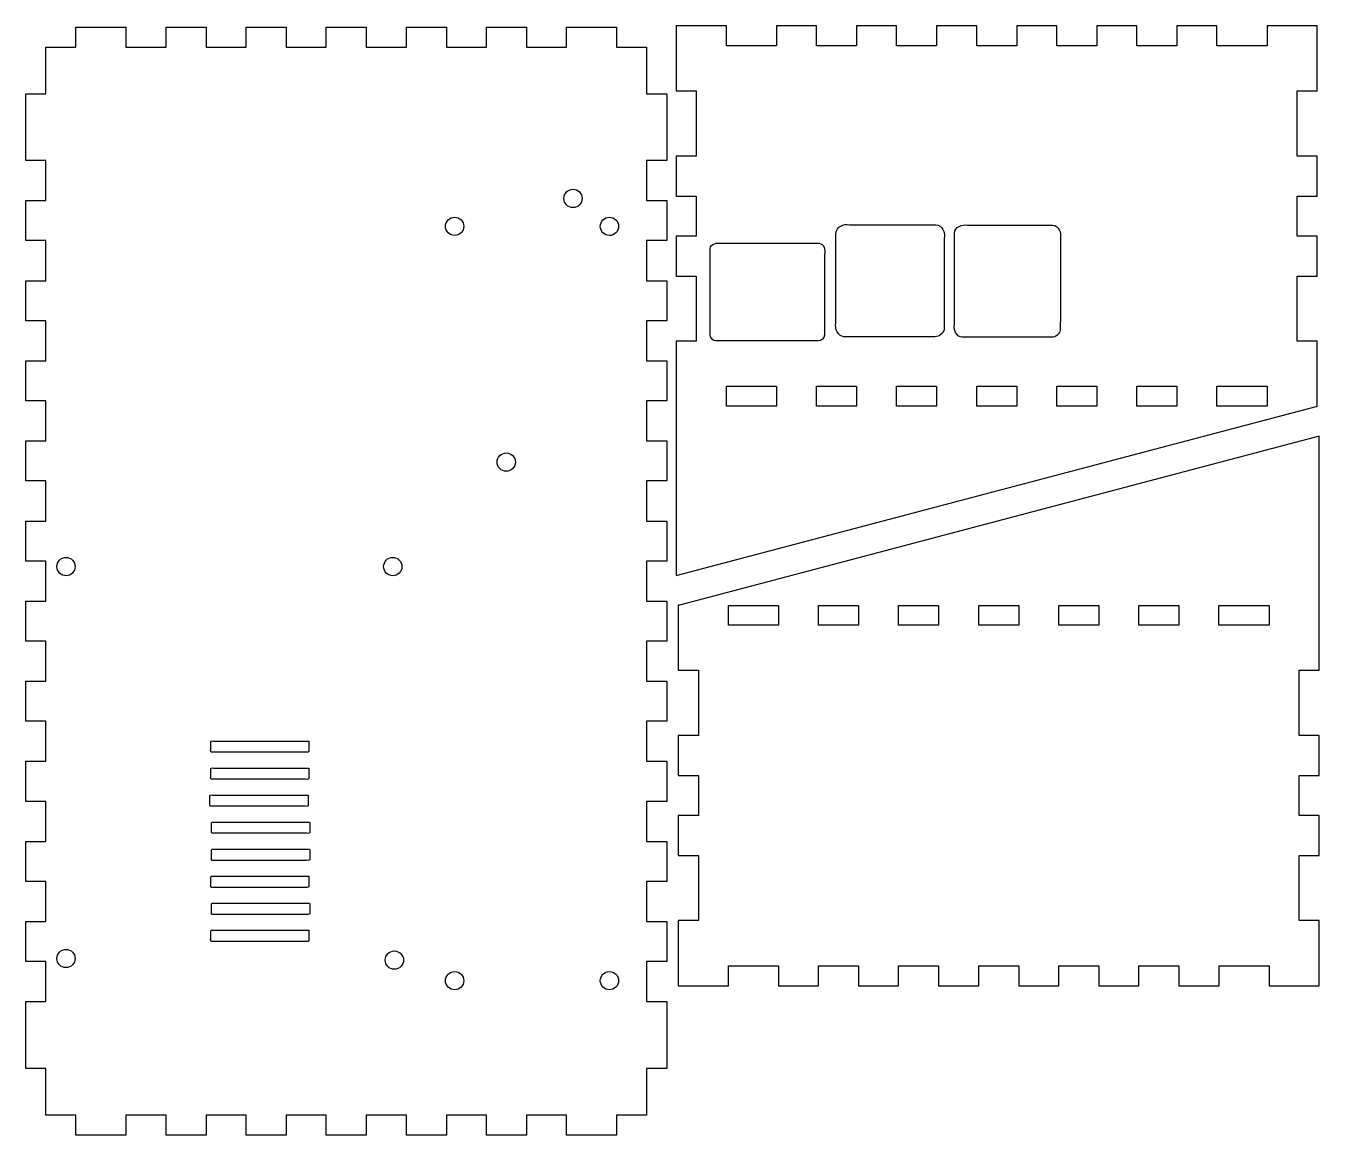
# Model space of a CAD drawing. Extents: x 0 to 384, y 10 to 166.
# Drawn here: x 202.2 to 383.9, y 10.4 to 166.2 of the extents above; entities that cross this region are included whole.
import ezdxf

# ---------------------------------------------------------------- set-up
doc = ezdxf.new("R2010")
doc.units = 0
doc.layers.add('Imprimir', color=7, linetype='CONTINUOUS')

msp = doc.modelspace()

# ---------------------------------------------------------------- linework, layer by layer
at = {"layer": 'Imprimir', "color": 5}
for points in [[(261.305471, 10.439624), (255.680456, 10.439624), (255.680456, 13.252126), (250.055467, 13.252126), (250.055467, 10.439624), (244.430452, 10.439624), (244.430452, 13.252126), (238.805437, 13.252126), (238.805437, 10.439624), (233.180448, 10.439624), (233.180448, 13.252126), (227.555433, 13.252126), (227.555433, 10.439624), (221.930444, 10.439624), (221.930444, 13.252126), (216.305403, 13.252126), (216.305403, 10.439624), (209.274153, 10.439624), (209.274153, 13.252126), (205.055399, 13.252126), (205.055399, 19.814631), (202.242878, 19.814631), (202.242878, 29.189639), (205.055399, 29.189639), (205.055399, 34.814644), (202.242878, 34.814644), (202.242878, 40.439648), (205.055399, 40.439648), (205.055399, 46.064653), (202.242878, 46.064653), (202.242878, 51.689657), (205.055399, 51.689657), (205.055399, 57.314662), (202.242878, 57.314662), (202.242878, 62.939667), (205.055399, 62.939667), (205.055399, 68.564671), (202.242878, 68.564671), (202.242878, 74.189676), (205.055399, 74.189676), (205.055399, 79.814681), (202.242878, 79.814681), (202.242878, 85.439685), (205.055399, 85.439685), (205.055399, 91.06469), (202.242878, 91.06469), (202.242878, 96.689694), (205.055399, 96.689694), (205.055399, 102.314699), (202.242878, 102.314699), (202.242878, 107.939704), (205.055399, 107.939704), (205.055399, 113.564708), (202.242878, 113.564708), (202.242878, 119.189713), (205.055399, 119.189713), (205.055399, 124.814718), (202.242878, 124.814718), (202.242878, 130.439722), (205.055399, 130.439722), (205.055399, 136.064727), (202.242878, 136.064727), (202.242878, 141.689735), (205.055399, 141.689735), (205.055399, 147.314739), (202.242878, 147.314739), (202.242878, 156.689747), (205.055399, 156.689747), (205.055399, 163.252252), (209.274153, 163.252252), (209.274153, 166.064755), (216.305403, 166.064755), (216.305403, 163.252252), (221.930444, 163.252252), (221.930444, 166.064755), (227.555433, 166.064755), (227.555433, 163.252252), (233.180448, 163.252252), (233.180448, 166.064755), (238.805437, 166.064755), (238.805437, 163.252252), (244.430452, 163.252252), (244.430452, 166.064755), (250.055467, 166.064755), (250.055467, 163.252252), (255.680456, 163.252252), (255.680456, 166.064755), (261.305471, 166.064755), (261.305471, 163.252252), (266.930479, 163.252252), (266.930479, 166.064755), (272.555494, 166.064755), (272.555494, 163.252252), (278.180509, 163.252252), (278.180509, 166.064755), (285.211758, 166.064755), (285.211758, 163.252252), (289.430513, 163.252252), (289.430513, 156.689747), (292.243007, 156.689747), (292.243007, 147.314739), (289.430513, 147.314739), (289.430513, 141.689735), (292.243007, 141.689735), (292.243007, 136.064727), (289.430513, 136.064727), (289.430513, 130.439722), (292.243007, 130.439722), (292.243007, 124.814718), (289.430513, 124.814718), (289.430513, 119.189713), (292.243007, 119.189713), (292.243007, 113.564708), (289.430513, 113.564708), (289.430513, 107.939704), (292.243007, 107.939704), (292.243007, 102.314699), (289.430513, 102.314699), (289.430513, 96.689694), (292.243007, 96.689694), (292.243007, 91.06469), (289.430513, 91.06469), (289.430513, 85.439685), (292.243007, 85.439685), (292.243007, 79.814681), (289.430513, 79.814681), (289.430513, 74.189676), (292.243007, 74.189676), (292.243007, 68.564671), (289.430513, 68.564671), (289.430513, 62.939667), (292.243007, 62.939667), (292.243007, 57.314662), (289.430513, 57.314662), (289.430513, 51.689657), (292.243007, 51.689657), (292.243007, 46.064653), (289.430513, 46.064653), (289.430513, 40.439648), (292.243007, 40.439648), (292.243007, 34.814644), (289.430513, 34.814644), (289.430513, 29.189639), (292.243007, 29.189639), (292.243007, 19.814631), (289.430513, 19.814631), (289.430513, 13.252126), (285.211758, 13.252126), (285.211758, 10.439624), (278.180509, 10.439624), (278.180509, 13.252126), (272.555494, 13.252126), (272.555494, 10.439624), (266.930479, 10.439624), (266.930479, 13.252126), (261.305471, 13.252126)], [(293.594076, 166.232284), (293.594076, 157.091747), (296.406808, 157.091747), (296.406808, 147.951212), (293.594076, 147.951212), (293.594076, 142.325711), (296.406808, 142.325711), (296.406808, 136.700732), (293.594076, 136.700732), (293.594076, 131.075754), (296.406808, 131.075754), (296.406808, 121.935217), (293.594076, 121.935217), (293.594076, 112.815871), (293.594076, 112.794678), (293.594076, 89.049337), (383.440861, 112.794678), (383.593314, 112.794678), (383.593314, 121.935212), (380.780555, 121.935212), (380.780555, 131.075749), (383.593314, 131.075749), (383.593314, 136.700727), (380.780555, 136.700727), (380.780555, 142.325705), (383.593314, 142.325705), (383.593314, 147.951207), (380.780555, 147.951207), (380.780555, 157.091742), (383.593314, 157.091742), (383.593314, 166.232279), (376.561668, 166.232279), (376.561668, 163.419528), (369.530577, 163.419528), (369.530577, 166.232279), (363.905588, 166.232279), (363.905588, 163.419528), (358.2806, 163.419528), (358.2806, 166.232279), (352.655637, 166.232279), (352.655637, 163.419528), (347.030649, 163.419528), (347.030649, 166.232279), (341.405633, 166.232279), (341.405633, 163.419528), (335.780671, 163.419528), (335.780671, 166.232279), (330.155682, 166.232279), (330.155682, 163.419528), (324.53072, 163.419528), (324.53072, 166.232279), (318.905731, 166.232279), (318.905731, 163.419528), (313.280716, 163.419528), (313.280716, 166.232279), (307.655754, 166.232279), (307.655754, 163.419528), (300.624134, 163.419528), (300.624134, 166.232279), (293.593044, 166.232279)], [(279.08332, 140.710574)], [(262.453723, 136.787336)], [(284.204754, 136.787336)], [(313.559058, 121.999995)], [(329.922214, 122.571263)], [(346.295345, 122.507593)], [(300.625166, 115.607435), (307.656786, 115.607435), (307.656786, 112.815871), (300.625166, 112.815871)], [(313.281748, 115.607435), (318.906763, 115.607435), (318.906763, 112.815871), (313.281748, 112.815871)], [(324.531752, 115.607435), (330.156714, 115.607435), (330.156714, 112.815871), (324.531752, 112.815871)], [(335.781703, 115.607435), (341.406665, 115.607435), (341.406665, 112.815871), (335.781703, 112.815871)], [(347.03168, 115.607435), (352.656669, 115.607435), (352.656669, 112.815871), (347.03168, 112.815871)], [(358.281631, 115.607435), (363.90662, 115.607435), (363.90662, 112.815871), (358.281631, 112.815871)], [(369.531609, 115.607435), (376.562699, 115.607435), (376.562699, 112.815871), (369.531609, 112.815871)], [(383.875465, 31.427072), (383.875465, 40.567614), (381.062733, 40.567614), (381.062733, 49.708129), (383.875465, 49.708129), (383.875465, 55.333626), (381.062733, 55.333626), (381.062733, 60.95862), (383.875465, 60.95862), (383.875465, 66.583614), (381.062733, 66.583614), (381.062733, 75.724153), (383.875465, 75.724153), (383.875465, 84.843478), (383.875465, 84.864645), (383.875465, 108.609989), (294.02868, 84.864645), (293.876227, 84.864645), (293.876227, 75.724127), (296.688986, 75.724127), (296.688986, 66.583588), (293.876227, 66.583588), (293.876227, 60.958594), (296.688986, 60.958594), (296.688986, 55.3336), (293.876227, 55.3336), (293.876227, 49.708103), (296.688986, 49.708103), (296.688986, 40.567587), (293.876227, 40.567587), (293.876227, 31.427046), (300.907847, 31.427046), (300.907847, 34.239781), (307.938937, 34.239781), (307.938937, 31.427046), (313.563926, 31.427046), (313.563926, 34.239781), (319.188941, 34.239781), (319.188941, 31.427046), (324.813904, 31.427046), (324.813904, 34.239781), (330.438892, 34.239781), (330.438892, 31.427046), (336.063881, 31.427046), (336.063881, 34.239781), (341.688843, 34.239781), (341.688843, 31.427046), (347.313859, 31.427046), (347.313859, 34.239781), (352.938821, 34.239781), (352.938821, 31.427046), (358.56381, 31.427046), (358.56381, 34.239781), (364.188798, 34.239781), (364.188798, 31.427046), (369.813761, 31.427046), (369.813761, 34.239781), (376.84538, 34.239781), (376.84538, 31.427046), (383.876497, 31.427046)], [(269.708312, 103.679293)], [(207.879058, 89.009732)], [(253.773101, 89.009732)], [(307.937905, 82.051934), (300.906815, 82.051934), (300.906815, 84.843478), (307.937905, 84.843478)], [(319.187909, 82.051934), (313.562894, 82.051934), (313.562894, 84.843478), (319.187909, 84.843478)], [(330.43786, 82.051934), (324.812872, 82.051934), (324.812872, 84.843478), (330.43786, 84.843478)], [(341.687811, 82.051934), (336.062849, 82.051934), (336.062849, 84.843478), (341.687811, 84.843478)], [(352.937789, 82.051934), (347.312827, 82.051934), (347.312827, 84.843478), (352.937789, 84.843478)], [(364.187766, 82.051934), (358.562778, 82.051934), (358.562778, 84.843478), (364.187766, 84.843478)], [(376.844348, 82.051934), (369.812729, 82.051934), (369.812729, 84.843478), (376.844348, 84.843478)], [(207.879058, 33.962585)], [(253.999188, 33.736517)], [(262.45375, 30.850048)], [(284.204754, 30.850048)]]:
    msp.add_lwpolyline(points, close=True, dxfattribs=at)
for points in [[(241.903284, 65.793992), (241.964088, 65.768883), (241.989197, 65.708089), (241.989195, 65.708097)], [(241.903284, 61.999311), (241.964088, 61.974202), (241.989197, 61.913409), (241.989195, 61.913414)], [(241.790254, 58.20462), (241.851034, 58.179511), (241.876143, 58.11872), (241.876138, 58.118726)], [(242.016341, 54.409937), (242.077124, 54.384828), (242.102233, 54.324037), (242.102233, 54.324037), (242.102225, 54.324045)], [(242.016341, 50.615248), (242.077124, 50.590139), (242.102233, 50.529348), (242.102233, 50.529348), (242.102225, 50.529354)], [(241.903284, 46.820559), (241.964088, 46.795451), (241.989197, 46.73466), (241.989195, 46.734665)], [(242.016341, 43.025871), (242.077124, 43.000762), (242.102233, 42.939969), (242.102233, 42.939969), (242.102225, 42.939974)], [(241.903284, 39.231166), (241.964088, 39.206058), (241.989197, 39.145267), (241.989195, 39.145275)]]:
    msp.add_lwpolyline(points, dxfattribs=at)
for points in [[(277.799562, 141.994283), (277.799561, 142.703247), (278.374316, 143.277981), (279.08332, 143.277993)], [(279.08332, 140.710574), (278.374317, 140.710587), (277.799562, 141.285319), (277.799562, 141.994283)], [(279.08332, 143.277993), (279.423801, 143.277994), (279.750337, 143.142747), (279.991093, 142.902004)], [(279.991093, 142.902004), (280.23185, 142.661262), (280.367105, 142.334744), (280.367105, 141.994283)], [(280.367105, 141.994283), (280.367105, 141.653821), (280.231849, 141.327305), (279.991093, 141.086562)], [(279.991093, 141.086562), (279.750336, 140.84582), (279.423801, 140.710573), (279.08332, 140.710574)], [(261.170039, 138.071044), (261.170038, 138.779979), (261.744748, 139.354701), (262.453723, 139.354754)], [(262.453723, 136.787336), (261.744749, 136.787389), (261.17004, 137.362109), (261.170039, 138.071044)], [(262.453723, 139.354754), (263.162709, 139.354715), (263.737435, 138.77999), (263.737434, 138.071044)], [(263.737434, 138.071044), (263.737433, 137.362099), (263.162708, 136.787375), (262.453723, 136.787336)], [(282.920996, 138.071044), (282.920995, 138.780008), (283.49575, 139.354742), (284.204754, 139.354754)], [(284.204754, 136.787336), (283.495751, 136.787349), (282.920996, 137.36208), (282.920996, 138.071044)], [(284.204754, 139.354754), (284.545235, 139.354755), (284.871771, 139.219508), (285.112527, 138.978765)], [(285.488539, 138.071044), (285.488538, 137.730582), (285.353283, 137.404066), (285.112526, 137.163324)], [(285.112527, 138.978765), (285.353284, 138.738023), (285.488539, 138.411505), (285.488539, 138.071044)], [(316.010555, 137.132141), (316.066567, 138.062027), (317.10712, 138.453602), (317.912247, 138.30624)], [(317.912247, 138.30624), (321.96024, 138.302641), (326.008286, 138.31513), (330.056278, 138.29981)], [(330.056278, 138.29981), (330.992506, 138.243076), (331.377925, 137.194233), (331.230393, 136.386217)], [(332.654275, 137.12904), (332.708382, 138.022786), (333.712106, 138.382548), (334.480747, 138.2426)], [(334.480747, 138.2426), (338.46135, 138.239186), (342.441953, 138.251013), (346.422557, 138.236488)], [(346.422557, 138.236488), (347.32685, 138.181158), (347.676179, 137.163642), (347.536161, 136.390215)], [(285.112526, 137.163324), (284.87177, 136.922582), (284.545234, 136.787335), (284.204754, 136.787336)], [(316.004205, 124.491579), (316.007909, 128.705098), (315.995209, 132.918633), (316.010555, 137.132141)], [(331.230393, 136.386217), (331.21637, 132.132809), (331.260503, 127.87651), (331.207904, 123.624907)], [(332.64819, 124.360256), (332.651629, 128.616515), (332.639723, 132.872791), (332.654275, 137.12904)], [(347.536161, 136.390215), (347.522668, 132.096122), (347.564657, 127.799289), (347.51473, 123.506909)], [(298.344881, 123.556579), (298.347527, 127.349235), (298.33906, 131.1419), (298.349114, 134.934546)], [(298.349114, 134.934546), (298.408725, 135.726669), (299.353235, 135.76683), (299.956776, 135.704759)], [(299.956776, 135.704759), (304.520203, 135.702377), (309.083631, 135.710579), (313.647058, 135.700525)], [(313.647058, 135.700525), (314.412312, 135.647103), (314.485364, 134.739802), (314.417313, 134.148368)], [(314.417313, 134.148368), (314.414667, 130.355714), (314.423134, 126.563047), (314.41308, 122.770399)], [(299.11511, 122.004417), (298.349882, 122.057839), (298.27683, 122.965142), (298.344881, 123.556579)], [(317.178293, 122.57798), (316.242065, 122.634723), (315.856673, 123.683571), (316.004205, 124.491579)], [(331.207904, 123.624907), (331.099028, 123.030013), (330.52938, 122.555657), (329.922214, 122.571263)], [(333.761794, 122.513978), (332.857501, 122.569307), (332.508172, 123.586829), (332.64819, 124.360256)], [(313.559058, 121.999998), (308.744408, 122.002935), (303.929759, 121.994098), (299.11511, 122.004417)], [(314.41308, 122.770399), (314.38133, 122.345541), (313.984375, 121.989092), (313.559058, 121.999995)], [(329.922188, 122.57126), (325.674223, 122.575758), (321.426231, 122.562291), (317.178293, 122.57798)], [(346.295345, 122.507601), (342.117468, 122.511861), (337.939618, 122.499108), (333.761794, 122.513978)], [(347.51473, 123.506909), (347.41149, 122.942679), (346.871211, 122.492792), (346.295345, 122.507593)], [(268.424554, 104.963001), (268.424553, 105.671966), (268.999308, 106.246699), (269.708312, 106.246712)], [(269.708312, 106.246712), (270.048793, 106.246713), (270.375329, 106.111465), (270.616086, 105.870723)], [(270.616086, 105.870723), (270.856842, 105.62998), (270.992098, 105.303463), (270.992097, 104.963001)], [(269.708312, 103.679293), (268.999309, 103.679306), (268.424555, 104.254037), (268.424554, 104.963001)], [(270.616085, 104.055281), (270.375328, 103.814539), (270.048793, 103.679292), (269.708312, 103.679293)], [(270.992097, 104.963001), (270.992097, 104.62254), (270.856841, 104.296023), (270.616085, 104.055281)], [(206.595274, 90.29344), (206.595273, 90.633902), (206.730529, 90.960419), (206.971285, 91.201162)], [(206.971285, 91.201162), (207.212042, 91.441904), (207.538578, 91.577152), (207.879058, 91.577151)], [(207.879058, 91.577151), (208.219539, 91.577152), (208.546075, 91.441904), (208.786832, 91.201162)], [(208.786832, 91.201162), (209.027588, 90.960419), (209.162843, 90.633902), (209.162843, 90.29344)], [(252.489343, 90.29344), (252.489342, 91.002405), (253.064097, 91.577138), (253.773101, 91.577151)], [(253.773101, 91.577151), (254.113582, 91.577152), (254.440118, 91.441904), (254.680874, 91.201162)], [(254.680874, 91.201162), (254.921631, 90.960419), (255.056886, 90.633902), (255.056886, 90.29344)], [(206.971286, 89.38572), (206.73053, 89.626462), (206.595274, 89.952979), (206.595274, 90.29344)], [(207.879058, 89.009732), (207.538578, 89.009731), (207.212043, 89.144978), (206.971286, 89.38572)], [(208.786831, 89.38572), (208.546074, 89.144978), (208.219539, 89.009731), (207.879058, 89.009732)], [(209.162843, 90.29344), (209.162843, 89.952979), (209.027587, 89.626462), (208.786831, 89.38572)], [(253.773101, 89.009732), (253.064098, 89.009745), (252.489344, 89.584476), (252.489343, 90.29344)], [(254.680874, 89.38572), (254.440117, 89.144978), (254.113582, 89.009731), (253.773101, 89.009732)], [(255.056886, 90.29344), (255.056886, 89.952979), (254.92163, 89.626462), (254.680874, 89.38572)], [(228.19837, 65.708097), (228.309665, 65.873941), (228.577159, 65.760652), (228.759785, 65.793992)], [(228.19837, 64.772925), (228.19837, 65.084649), (228.19837, 65.396373), (228.19837, 65.708097)], [(228.759785, 65.793992), (233.140951, 65.793992), (237.522118, 65.793992), (241.903284, 65.793992)], [(241.989195, 65.708097), (241.989195, 65.237872), (241.989195, 64.767646), (241.989195, 64.297421)], [(228.284281, 64.211527), (228.118408, 64.322792), (228.231716, 64.590304), (228.19837, 64.772925)], [(241.427781, 64.211527), (237.046614, 64.211527), (232.665447, 64.211527), (228.284281, 64.211527)], [(241.989195, 64.297421), (241.877898, 64.131578), (241.610407, 64.244867), (241.427781, 64.211527)], [(228.19837, 61.913414), (228.309662, 62.07926), (228.577159, 61.965971), (228.759785, 61.999311)], [(228.19837, 60.978244), (228.19837, 61.289968), (228.19837, 61.60169), (228.19837, 61.913414)], [(228.759785, 61.999311), (233.140951, 61.999311), (237.522118, 61.999311), (241.903284, 61.999311)], [(241.989195, 61.913414), (241.989195, 61.443189), (241.989195, 60.972966), (241.989195, 60.50274)], [(228.284281, 60.416843), (228.118408, 60.528109), (228.231716, 60.795624), (228.19837, 60.978244)], [(241.427781, 60.416843), (237.046614, 60.416843), (232.665447, 60.416843), (228.284281, 60.416843)], [(241.989195, 60.50274), (241.877903, 60.336894), (241.610407, 60.450184), (241.427781, 60.416843)], [(228.08534, 58.118726), (228.196619, 58.284574), (228.464113, 58.171277), (228.646725, 58.20462)], [(228.646725, 58.20462), (233.027903, 58.20462), (237.409077, 58.20462), (241.790254, 58.20462)], [(228.171224, 56.622155), (228.005397, 56.733455), (228.118678, 57.000935), (228.08534, 57.183553)], [(228.08534, 57.183553), (228.08534, 57.495277), (228.08534, 57.807001), (228.08534, 58.118726)], [(241.314753, 56.622155), (236.933576, 56.622155), (232.552401, 56.622155), (228.171224, 56.622155)], [(241.876138, 56.708052), (241.764865, 56.5422), (241.497366, 56.655498), (241.314753, 56.622155)], [(241.876138, 58.118726), (241.876138, 57.6485), (241.876138, 57.178277), (241.876138, 56.708052)], [(228.397311, 52.827474), (228.231438, 52.938737), (228.344746, 53.206252), (228.3114, 53.38887)], [(228.3114, 54.324045), (228.4227, 54.489883), (228.690189, 54.376596), (228.872815, 54.409937)], [(228.3114, 53.38887), (228.3114, 53.700594), (228.3114, 54.012321), (228.3114, 54.324045)], [(241.540837, 52.827474), (237.159662, 52.827474), (232.778485, 52.827474), (228.397311, 52.827474)], [(228.872815, 54.409937), (233.253989, 54.409937), (237.635166, 54.409937), (242.016341, 54.409937)], [(242.102225, 52.913366), (241.990944, 52.747522), (241.723452, 52.860817), (241.540837, 52.827474)], [(242.102225, 54.324045), (242.102225, 53.853819), (242.102225, 53.383591), (242.102225, 52.913366)], [(228.397311, 49.032786), (228.231438, 49.144048), (228.344746, 49.411563), (228.3114, 49.594181)], [(228.3114, 50.529354), (228.422695, 50.695197), (228.690189, 50.581908), (228.872815, 50.615248)], [(228.3114, 49.594181), (228.3114, 49.905905), (228.3114, 50.21763), (228.3114, 50.529354)], [(228.872815, 50.615248), (233.253989, 50.615248), (237.635166, 50.615248), (242.016341, 50.615248)], [(242.102225, 49.118677), (241.990944, 48.952834), (241.723452, 49.066128), (241.540837, 49.032786)], [(242.102225, 50.529354), (242.102225, 50.059128), (242.102225, 49.588903), (242.102225, 49.118677)], [(241.540837, 49.032786), (237.159662, 49.032786), (232.778485, 49.032786), (228.397311, 49.032786)], [(228.284281, 45.238094), (228.118408, 45.349357), (228.231716, 45.616875), (228.19837, 45.799493)], [(228.19837, 46.734665), (228.309665, 46.900509), (228.577159, 46.787219), (228.759785, 46.820559)], [(228.19837, 45.799493), (228.19837, 46.111217), (228.19837, 46.422941), (228.19837, 46.734665)], [(228.759785, 46.820559), (233.140951, 46.820559), (237.522118, 46.820559), (241.903284, 46.820559)], [(241.989195, 46.734665), (241.989195, 46.26444), (241.989195, 45.794214), (241.989195, 45.323989)], [(241.427781, 45.238094), (237.046614, 45.238094), (232.665447, 45.238094), (228.284281, 45.238094)], [(241.989195, 45.323989), (241.8779, 45.158145), (241.610407, 45.271435), (241.427781, 45.238094)], [(228.397311, 41.443406), (228.231438, 41.554669), (228.344746, 41.822186), (228.3114, 42.004804)], [(228.3114, 42.939974), (228.422692, 43.10582), (228.690189, 42.992531), (228.872815, 43.025871)], [(228.3114, 42.004804), (228.3114, 42.316528), (228.3114, 42.62825), (228.3114, 42.939974)], [(228.872815, 43.025871), (233.253989, 43.025871), (237.635166, 43.025871), (242.016341, 43.025871)], [(242.102225, 42.939974), (242.102225, 42.469748), (242.102225, 41.999526), (242.102225, 41.5293)], [(241.540837, 41.443406), (237.159662, 41.443406), (232.778485, 41.443406), (228.397311, 41.443406)], [(242.102225, 41.5293), (241.990949, 41.363451), (241.723452, 41.476749), (241.540837, 41.443406)], [(228.284281, 37.648704), (228.118408, 37.759967), (228.231716, 38.027482), (228.19837, 38.2101)], [(228.19837, 39.145275), (228.30967, 39.311113), (228.577159, 39.197826), (228.759785, 39.231166)], [(228.19837, 38.2101), (228.19837, 38.521824), (228.19837, 38.833551), (228.19837, 39.145275)], [(228.759785, 39.231166), (233.140951, 39.231166), (237.522118, 39.231166), (241.903284, 39.231166)], [(241.989195, 39.145275), (241.989195, 38.675049), (241.989195, 38.204821), (241.989195, 37.734596)], [(206.971286, 36.154015), (207.212043, 36.394757), (207.538578, 36.530004), (207.879058, 36.530003)], [(207.879058, 36.530003), (208.219539, 36.530004), (208.546074, 36.394757), (208.786831, 36.154015)], [(241.427781, 37.648704), (237.046614, 37.648704), (232.665447, 37.648704), (228.284281, 37.648704)], [(241.989195, 37.734596), (241.877898, 37.568758), (241.610407, 37.682044), (241.427781, 37.648704)], [(206.971285, 34.338574), (206.730529, 34.579316), (206.595273, 34.905834), (206.595274, 35.246295)], [(206.595274, 35.246295), (206.595274, 35.586757), (206.73053, 35.913273), (206.971286, 36.154015)], [(208.786831, 36.154015), (209.027587, 35.913273), (209.162843, 35.586757), (209.162843, 35.246295)], [(209.162843, 35.246295), (209.162843, 34.905834), (209.027588, 34.579316), (208.786832, 34.338574)], [(252.715429, 35.020225), (252.715429, 35.729189), (253.290183, 36.303923), (253.999188, 36.303936)], [(253.999188, 33.736517), (253.290184, 33.73653), (252.71543, 34.311261), (252.715429, 35.020225)], [(253.999188, 36.303936), (254.339669, 36.303936), (254.666204, 36.168689), (254.906961, 35.927946)], [(255.282973, 35.020225), (255.282972, 34.679764), (255.147716, 34.353247), (254.90696, 34.112505)], [(254.906961, 35.927946), (255.147717, 35.687204), (255.282973, 35.360687), (255.282973, 35.020225)], [(207.879058, 33.962585), (207.538578, 33.962584), (207.212042, 34.097831), (206.971285, 34.338574)], [(208.786832, 34.338574), (208.546075, 34.097831), (208.219539, 33.962584), (207.879058, 33.962585)], [(254.90696, 34.112505), (254.666204, 33.871763), (254.339668, 33.736516), (253.999188, 33.736517)], [(261.170065, 32.133756), (261.170065, 32.842691), (261.744774, 33.417412), (262.45375, 33.417466)], [(262.45375, 33.417466), (263.162735, 33.417427), (263.737461, 32.842702), (263.73746, 32.133756)], [(282.920996, 32.133756), (282.920995, 32.84272), (283.49575, 33.417453), (284.204754, 33.417466)], [(284.204754, 33.417466), (284.545235, 33.417467), (284.871771, 33.28222), (285.112527, 33.041477)], [(285.112527, 33.041477), (285.353284, 32.800735), (285.488539, 32.474217), (285.488539, 32.133756)], [(262.45375, 30.850048), (261.744775, 30.850101), (261.170066, 31.424821), (261.170065, 32.133756)], [(263.73746, 32.133756), (263.73746, 31.424811), (263.162734, 30.850087), (262.45375, 30.850048)], [(284.204754, 30.850048), (283.495751, 30.85006), (282.920996, 31.424792), (282.920996, 32.133756)], [(285.112526, 31.226036), (284.87177, 30.985294), (284.545234, 30.850047), (284.204754, 30.850048)], [(285.488539, 32.133756), (285.488538, 31.793294), (285.353283, 31.466778), (285.112526, 31.226036)]]:
    msp.add_open_spline(points, degree=3, dxfattribs=at)

doc.saveas('drawing.dxf')
